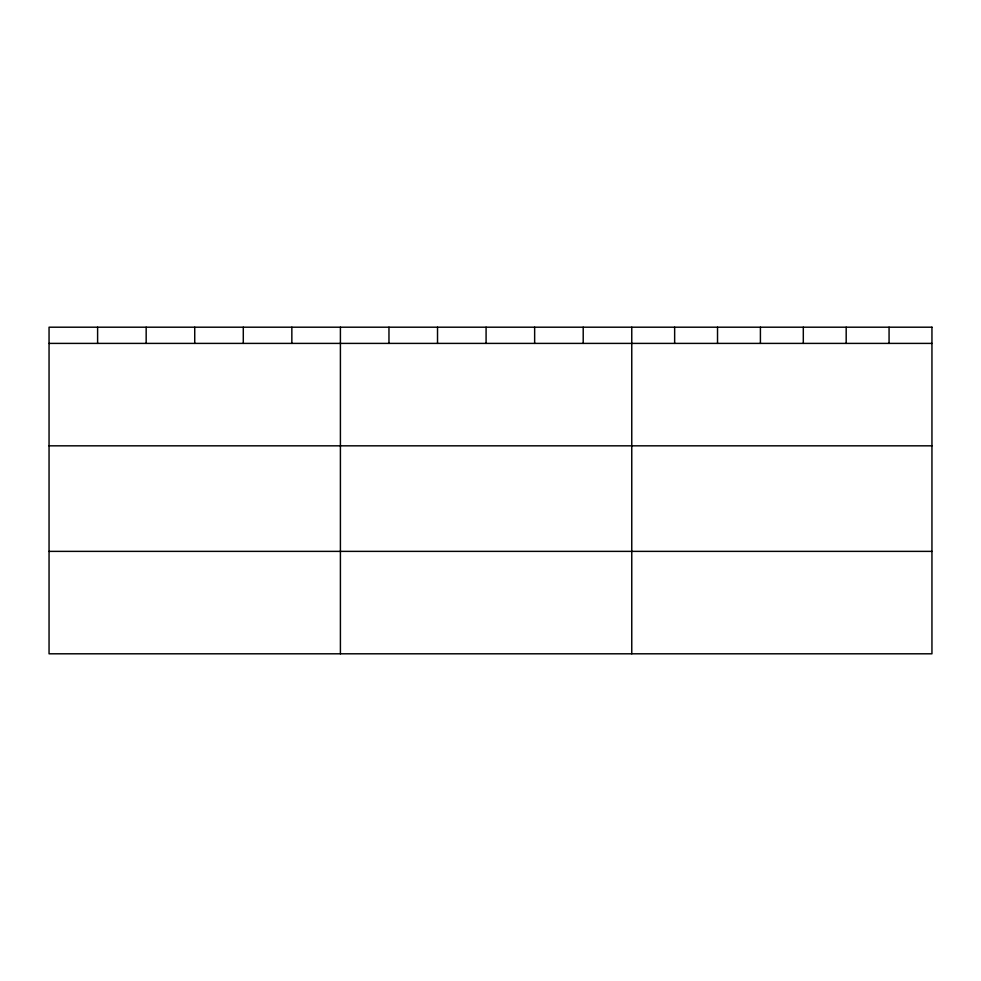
<?xml version="1.0" encoding="UTF-8"?>
<svg xmlns="http://www.w3.org/2000/svg" width="981" height="981" viewBox="0 0 981 981"><rect width="100%" height="100%" fill="white"/><g stroke="black" fill="none" stroke-linecap="round" stroke-linejoin="round"><path stroke-width="1.47" d="M49.05 343.399L931.95 343.399M49.05 445.828L931.95 445.828M49.05 551.371L931.95 551.371M889.068 327.2L889.068 343.399M846.186 327.2L846.186 343.399M803.304 327.2L803.304 343.399M760.41 327.2L760.41 343.399M717.528 327.2L717.528 343.399M674.646 327.2L674.646 343.399M631.764 327.2L631.764 653.8M583.205 327.2L583.205 343.399M534.645 327.2L534.645 343.399M486.086 327.2L486.086 343.399M437.526 327.2L437.526 343.399M388.966 327.2L388.966 343.399M340.407 327.2L340.407 653.8M291.848 327.2L291.848 343.399M243.288 327.2L243.288 343.399M194.729 327.2L194.729 343.399M146.169 327.2L146.169 343.399M97.609 327.2L97.609 343.399M931.95 327.2L49.05 327.2L49.05 653.8L931.95 653.8L931.95 327.2"/></g></svg>
